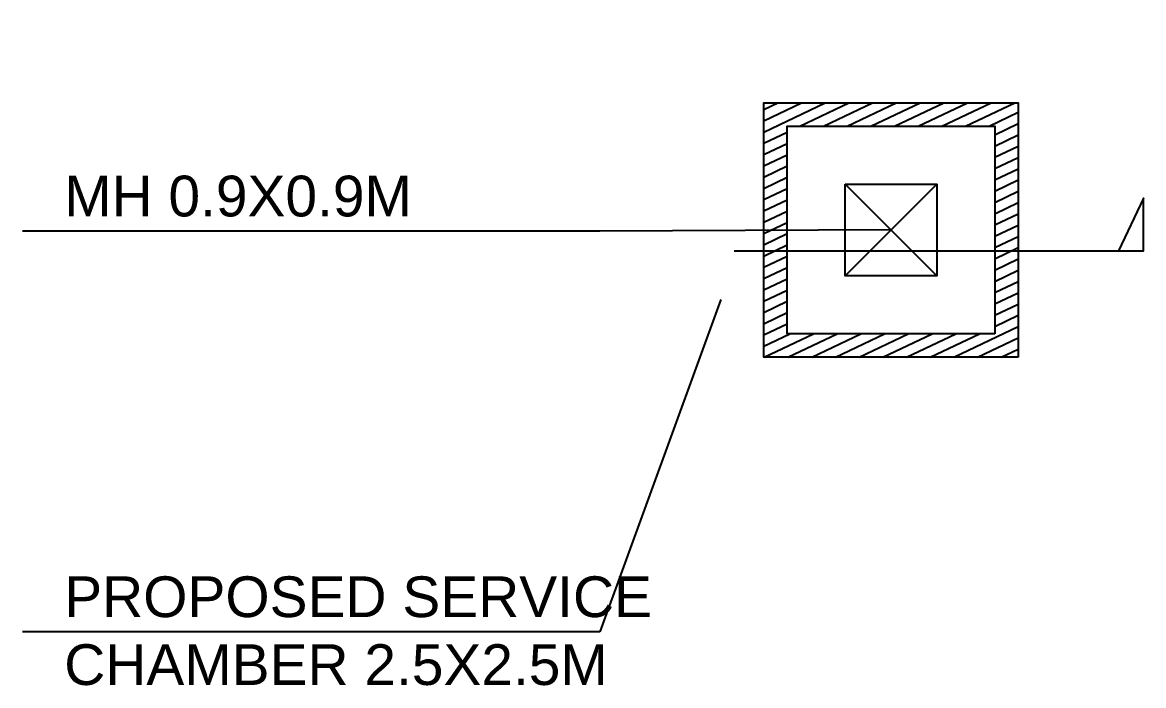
# Model space of a CAD drawing. Header units: millimetres. Extents: x 1549375 to 1746720, y -621670 to -557890.
# Drawn here: x 1624007 to 1640531, y -567660 to -557890 of the extents above; entities that cross this region are included whole.
import ezdxf

# ---------------------------------------------------------------- set-up
doc = ezdxf.new("R2010")
doc.units = ezdxf.units.MM
doc.header["$MEASUREMENT"] = 0
for name, color, linetype in [('ASL 3D 12-03-2025', 120, 'Continuous'), ('I-WALL-PATT', 7, 'Continuous'), ('SDA_TEXT_SITE', 220, 'Continuous')]:
    doc.layers.add(name, color=color, linetype=linetype)
doc.styles.add('AR', font='arial.ttf')
doc.styles.get("Standard").update_dxf_attribs({"font": 'txt.shx'})
doc.dimstyles.new('SDA-100', dxfattribs={"dimtxt": 0.2, "dimasz": 0.18, "dimexe": 0.18, "dimexo": 0.0625, "dimgap": 0.015, "dimtad": 0, "dimzin": 0, "dimdsep": 46, "dimtxsty": 'Standard', "dimblk": 'ARCHTICK', "dimcen": 0.09, "dimclrd": 27, "dimclre": 27, "dimclrt": 21, "dimadec": 0, "dimazin": 0, "dimtfac": 1, "dimtofl": 0, "dimtmove": 1, "dimatfit": 3, "dimfxl": 0, "dimtolj": 1, "dimtzin": 0, "dimlwd": -1, "dimlwe": -1, "dimarcsym": 0})

# ---------------------------------------------------------------- blocks, each defined once
blk = doc.blocks.new('service chamber')
at = {"layer": 'I-WALL-PATT'}
h = blk.add_hatch(dxfattribs=at)
h.set_pattern_fill('ANSI31', color=8, scale=0.8)
h.paths.add_polyline_path([(-0.976, 2.062), (-0.14, -0.294), (2.216, 0.543), (1.38, 2.899)])
h.paths.add_polyline_path([(-0.683, 1.922), (0, 0), (1.922, 0.683), (1.24, 2.605)], flags=16)
at = {"layer": 'ASL 3D 12-03-2025', "color": 6}
for points in [[(2.216, 0.543), (-0.14, -0.294), (-0.976, 2.062), (1.38, 2.899)], [(1.922, 0.683), (0, 0), (-0.683, 1.922), (1.24, 2.605)]]:
    blk.add_lwpolyline(points, close=True, dxfattribs=at)
blk = doc.blocks.new('_ArchTick')
at = {"color": 0, "linetype": 'ByBlock', "const_width": 0.15}
blk.add_lwpolyline([(-0.5, -0.5), (0.5, 0.5)], dxfattribs=at)

msp = doc.modelspace()

# ---------------------------------------------------------------- linework, layer by layer
at = {"layer": 'ASL 3D 12-03-2025', "elevation": 98178}
msp.add_lwpolyline([(1636132.5, -560272.5), (1637482.5, -560272.5), (1637482.5, -561622.5), (1636132.5, -561622.5)], close=True, dxfattribs=at)
at = {"layer": 'ASL 3D 12-03-2025'}
for points, elevation in [([(1637482.5, -560272.5), (1636132.5, -561622.5)], 98178), ([(1636132.5, -560272.5), (1637482.5, -561622.5)], 98178), ([(1634496.4, -561255.6), (1640530.9, -561255.6), (1640530.9, -560480.3), (1640160.2, -561255.6)], -49089)]:
    msp.add_lwpolyline(points, dxfattribs=dict(at, elevation=elevation))

# ---------------------------------------------------------------- block references
at = {"layer": 'ASL 3D 12-03-2025', "xscale": 1500, "yscale": 1500, "zscale": 1500, "rotation": 340.450970481313}
msp.add_blockref('service chamber', (1635277.5, -562477.5, 98178), dxfattribs=at)

# ---------------------------------------------------------------- texts
at = {"layer": 'SDA_TEXT_SITE', "char_height": 600, "width": 9912.03, "attachment_point": 1, "style": 'AR'}
for s, insert in [('MH 0.9X0.9M ', (1624623.2, -560147.8, -43617)), ('PROPOSED SERVICE CHAMBER 2.5X2.5M ', (1624623.2, -566050.9, -43617))]:
    msp.add_mtext(s, dxfattribs=dict(at, insert=insert))

# ---------------------------------------------------------------- leaders
at = {"layer": 'SDA_TEXT_SITE'}
for points in [[(1636807.5, -560947.5, -49089), (1632518.5, -560963.9, -49089), (1624007.2, -560964, -49089)], [(1634298.6, -561974.4, -49089), (1632518.5, -566867, -49089), (1624007.2, -566867.2, -49089)]]:
    msp.add_leader(points, dimstyle='SDA-100', override={"dimasz": 0.35, "dimzin": 1, "dimclrd": 256}, dxfattribs=at)

doc.saveas('drawing.dxf')
